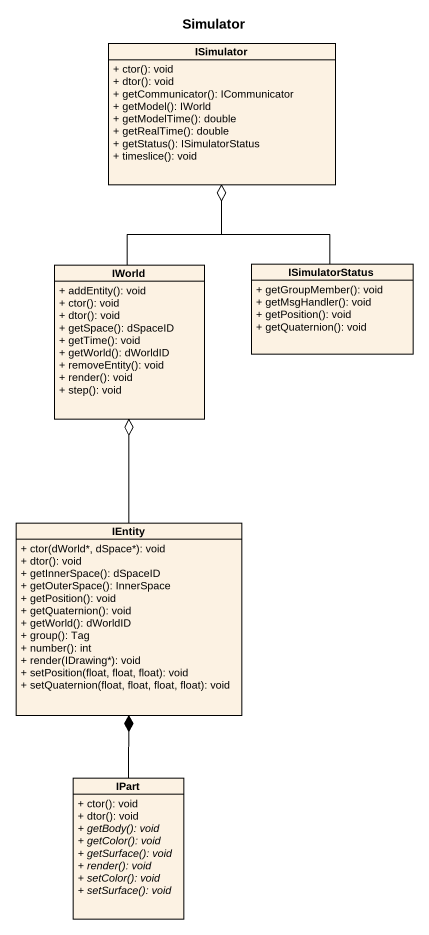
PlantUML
@startuml
title Simulator
hide circle
hide empty members
skinparam classAttributeIconSize 0
class ISimulator {
  + ctor(): void
  + dtor(): void
  + getCommunicator(): ICommunicator
  + getModel(): IWorld
  + getModelTime(): double
  + getRealTime(): double
  + getStatus(): ISimulatorStatus
  + timeslice(): void
}
class IWorld {
  + addEntity(): void
  + ctor(): void
  + dtor(): void
  + getSpace(): dSpaceID
  + getTime(): void
  + getWorld(): dWorldID
  + removeEntity(): void
  + render(): void
  + step(): void
}
class ISimulatorStatus {
  + getGroupMember(): void
  + getMsgHandler(): void
  + getPosition(): void
  + getQuaternion(): void
}
class IEntity {
  + ctor(dWorld*, dSpace*): void
  + dtor(): void
  + getInnerSpace(): dSpaceID
  + getOuterSpace(): InnerSpace
  + getPosition(): void
  + getQuaternion(): void
  + getWorld(): dWorldID
  + group(): Tag
  + number(): int
  + render(IDrawing*): void
  + setPosition(float, float, float): void
  + setQuaternion(float, float, float, float): void
}
class IPart {
  + ctor(): void
  + dtor(): void
  {abstract} + getBody(): void
  {abstract} + getColor(): void
  {abstract} + getSurface(): void
  {abstract} + render(): void
  {abstract} + setColor(): void
  {abstract} + setSurface(): void
}
IWorld -up-o ISimulator
ISimulatorStatus -up-o ISimulator
IEntity -up-o IWorld
IPart -up-* IEntity
@enduml
